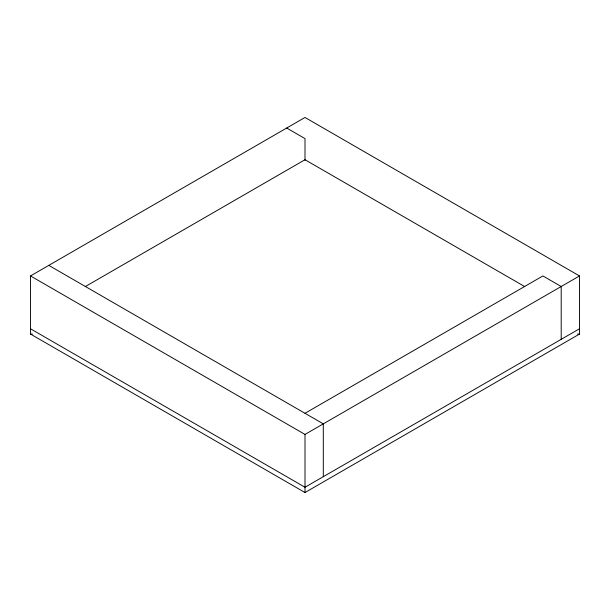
<?xml version="1.0" encoding="UTF-8"?>
<svg xmlns="http://www.w3.org/2000/svg" width="610" height="610" viewBox="0 0 610 610"><rect width="100%" height="100%" fill="white"/><g stroke="black" fill="none" stroke-linecap="round" stroke-linejoin="round"><path stroke-width="0.91" d="M30.5 275.941L305 117.463L579.5 275.941L579.5 334.059L305 492.537L30.5 334.059L30.5 275.941L305 434.427L579.5 275.941M85.209 286.624L305 159.728L524.791 286.624M305 413.298L542.9 275.941L561.2 286.509L561.2 339.335M579.5 328.775L305 487.253L30.5 328.775M30.5 334.059L32.406 334.059M577.594 334.059L579.5 334.059M286.7 128.031L305 138.592L305 160.293M48.8 265.38L323.3 423.858L323.3 476.684M305 434.427L305 492.537"/></g></svg>
